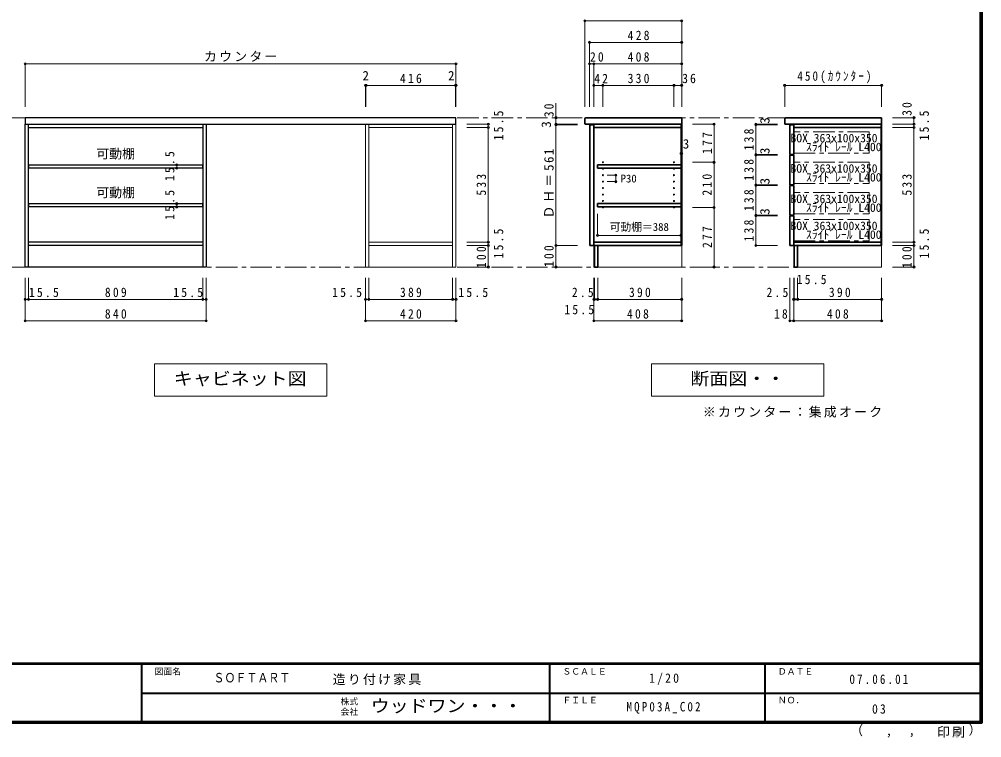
# Model space of a CAD drawing. Units: millimetres at full size, sheet at 1:20; some dimension numbers follow another scale. Extents: x -4000 to 3800, y -2865 to 2783.
# Drawn here: x -668 to 3800, y -2865 to 474 of the extents above; entities that cross this region are included whole.
import ezdxf
from ezdxf.enums import TextEntityAlignment as Align

# ---------------------------------------------------------------- set-up
doc = ezdxf.new("R2010")
doc.units = ezdxf.units.MM
doc.header["$LTSCALE"] = 20
doc.header["$PDMODE"] = 32
doc.header["$PDSIZE"] = 10
doc.linetypes.add('CHAIN1', pattern=[8, 5, -1, 1, -1])
for name, color, linetype, lineweight in [('0-1_本体', 2, 'Continuous', 35), ('0-2_扉', 3, 'Continuous', 25), ('0-4_棚', 4, 'CHAIN1', 9), ('0-5_ダボ', 7, 'Continuous', 18), ('0-6_桟木', 2, 'Continuous', 35), ('0-A_文字', 7, 'Continuous', 18), ('0-B_寸法', 7, 'Continuous', 9), ('1-2_扉', 2, 'Continuous', 35), ('F-1_枠', 6, 'Continuous', 40)]:
    doc.layers.add(name, color=color, linetype=linetype, lineweight=lineweight)
doc.layers.add('F-A_文字', color=7, linetype='Continuous')
doc.styles.add('HG明朝B', font='')
doc.styles.add('ＭＳ ゴシック', font='')
doc.styles.get('HG明朝B').set_extended_font_data('HG明朝B')
doc.styles.get('ＭＳ ゴシック').set_extended_font_data('MS Gothic')

msp = doc.modelspace()

# ---------------------------------------------------------------- linework, layer by layer
at = {"layer": '0-1_本体', "color": 3, "lineweight": 25}
for p, q in [((-640.8, -13.53), (199.2, -13.53)), ((-640.8, -677.53), (-640.8, -13.53)), ((-625.3, -677.53), (-625.3, -13.53)), ((-625.3, -29.03), (183.7, -29.03)), ((183.7, -13.53), (183.7, -677.53)), ((183.7, -562.03), (-625.3, -562.03)), ((183.7, -577.53), (-625.3, -577.53))]:
    msp.add_line(p, q, dxfattribs=at)
at = {"layer": '0-1_本体', "color": 7, "lineweight": 18}
for p, q in [((939.2, -13.53), (939.2, -677.53)), ((1359.2, -13.53), (939.2, -13.53)), ((954.7, -13.53), (954.7, -577.53)), ((1343.7, -29.03), (954.7, -29.03)), ((1343.7, -577.53), (1343.7, -13.53)), ((1359.2, -677.53), (1359.2, -13.53)), ((954.7, -562.03), (1343.7, -562.03)), ((954.7, -577.53), (954.7, -677.53)), ((954.7, -577.53), (1343.7, -577.53)), ((1343.7, -577.53), (1343.7, -677.53)), ((1999.2, -577.53), (1999.2, -677.53)), ((2407.2, -577.53), (2407.2, -677.53)), ((2927.2, -577.53), (2927.2, -677.53)), ((3335.2, -577.53), (3335.2, -677.53)), ((939.2, -677.53), (1359.2, -677.53)), ((2001.7, -677.53), (1999.2, -677.53)), ((2017.2, -677.53), (2407.2, -677.53)), ((2929.7, -677.53), (2927.2, -677.53)), ((2945.2, -677.53), (3335.2, -677.53))]:
    msp.add_line(p, q, dxfattribs=at)
at = {"layer": '0-1_本体'}
for p, q in [((1999.2, -13.53), (2407.2, -13.53)), ((1999.2, -29.03), (1999.2, -13.53)), ((1999.2, -29.03), (2404.2, -29.03)), ((2404.2, -18.53), (2407.2, -18.53)), ((2404.2, -18.53), (2404.2, -572.53)), ((2404.2, -19.03), (2407.2, -19.03)), ((2407.2, -13.53), (2407.2, -18.53)), ((2927.2, -13.53), (2927.2, -29.03)), ((3335.2, -13.53), (2927.2, -13.53)), ((3332.7, -29.03), (2927.2, -29.03)), ((3335.2, -19.03), (3332.7, -19.03)), ((3332.7, -572.03), (3332.7, -19.03)), ((3335.2, -577.53), (3335.2, -13.53)), ((1999.2, -577.53), (1999.2, -562.03)), ((2404.2, -562.03), (1999.2, -562.03)), ((2001.7, -677.53), (2001.7, -577.53)), ((2017.2, -677.53), (2017.2, -577.53)), ((2407.2, -572.53), (2404.2, -572.53)), ((2927.2, -562.03), (3332.7, -562.03)), ((2927.2, -562.03), (2927.2, -577.53)), ((2927.2, -577.53), (3335.2, -577.53)), ((2945.2, -577.53), (2945.2, -677.53)), ((3332.7, -572.03), (3335.2, -572.03)), ((2017.2, -677.53), (2001.7, -677.53))]:
    msp.add_line(p, q, dxfattribs=at)
at = {"layer": '0-1_本体', "color": 3, "lineweight": 25}
msp.add_lwpolyline([(199.2, -13.53), (199.2, -677.53), (-640.8, -677.53)], dxfattribs=at)
at = {"layer": '0-1_本体'}
for points in [[(2407.2, -19.03), (2407.2, -572.03), (2404.2, -572.03)], [(2407.2, -572.53), (2407.2, -577.53), (1999.2, -577.53)], [(2929.7, -577.53), (2929.7, -677.53), (2945.2, -677.53)]]:
    msp.add_lwpolyline(points, dxfattribs=at)
at = {"layer": '0-2_扉', "color": 2, "lineweight": 35}
for p, q in [((2909.2, -16.53), (2927.2, -16.53)), ((2909.2, -154.53), (2909.2, -16.53)), ((2927.2, -154.53), (2927.2, -16.53)), ((2909.2, -154.53), (2927.2, -154.53)), ((2909.2, -157.53), (2927.2, -157.53)), ((2909.2, -295.53), (2909.2, -157.53)), ((2927.2, -295.53), (2927.2, -157.53)), ((2909.2, -295.53), (2927.2, -295.53)), ((2909.2, -298.53), (2927.2, -298.53)), ((2909.2, -436.53), (2909.2, -298.53)), ((2927.2, -436.53), (2927.2, -298.53)), ((2909.2, -436.53), (2927.2, -436.53)), ((2909.2, -439.53), (2927.2, -439.53)), ((2909.2, -577.53), (2909.2, -439.53)), ((2927.2, -577.53), (2927.2, -439.53)), ((2909.2, -577.53), (2927.2, -577.53))]:
    msp.add_line(p, q, dxfattribs=at)
at = {"layer": '0-4_棚'}
for p, q in [((2927.2, -48.53), (2927.2, -148.53)), ((3277.2, -48.53), (2927.2, -48.53)), ((3277.2, -148.53), (3277.2, -48.53)), ((2927.2, -148.53), (3277.2, -148.53)), ((2927.2, -189.53), (2927.2, -289.53)), ((3277.2, -189.53), (2927.2, -189.53)), ((3277.2, -289.53), (3277.2, -189.53)), ((2927.2, -289.53), (3277.2, -289.53)), ((2927.2, -330.53), (2927.2, -430.53)), ((3277.2, -330.53), (2927.2, -330.53)), ((3277.2, -430.53), (3277.2, -330.53)), ((2927.2, -430.53), (3277.2, -430.53)), ((2927.2, -456.03), (2927.2, -556.03)), ((3277.2, -456.03), (2927.2, -456.03)), ((3277.2, -556.03), (3277.2, -456.03)), ((2927.2, -556.03), (3277.2, -556.03))]:
    msp.add_line(p, q, dxfattribs=at)
at = {"layer": '0-4_棚', "color": 2, "linetype": 'Continuous', "lineweight": 35}
for p, q in [((2016.2, -202.58), (2404.2, -202.58)), ((2016.2, -218.08), (2016.2, -202.58)), ((2404.2, -218.08), (2016.2, -218.08)), ((2404.2, -202.58), (2404.2, -218.08)), ((2016.2, -382.58), (2404.2, -382.58)), ((2016.2, -398.08), (2016.2, -382.58)), ((2404.2, -398.08), (2016.2, -398.08)), ((2404.2, -382.58), (2404.2, -398.08))]:
    msp.add_line(p, q, dxfattribs=at)
at = {"layer": '0-4_棚', "color": 3, "linetype": 'Continuous', "lineweight": 25}
for points in [[(-624.3, -202.58), (182.7, -202.58), (182.7, -218.08), (-624.3, -218.08)], [(-624.3, -382.58), (182.7, -382.58), (182.7, -398.08), (-624.3, -398.08)]]:
    msp.add_lwpolyline(points, close=True, dxfattribs=at)
at = {"layer": '0-5_ダボ'}
for centre in [(2041.2, -190.53), (2041.2, -220.53), (2371.2, -190.53), (2371.2, -220.53), (2041.2, -250.53), (2371.2, -250.53), (2041.2, -280.53), (2041.2, -310.53), (2371.2, -280.53), (2371.2, -310.53), (2041.2, -340.53), (2371.2, -340.53), (2041.2, -370.53), (2041.2, -400.53), (2371.2, -370.53), (2371.2, -400.53)]:
    msp.add_circle(centre, 2.45, dxfattribs=at)
at = {"layer": '0-6_桟木', "color": 3, "lineweight": 25}
for p, q in [((-640.8, 16.47), (-640.8, -13.53)), ((1359.2, 16.47), (-640.8, 16.47)), ((1359.2, -13.53), (1359.2, 16.47)), ((-640.8, -13.53), (1359.2, -13.53))]:
    msp.add_line(p, q, dxfattribs=at)
at = {"layer": '0-6_桟木'}
for p, q in [((1957.2, -12.53), (1957.2, 11.47)), ((1962.2, 16.47), (2407.2, 16.47)), ((2407.2, 16.47), (2407.2, -13.53)), ((2885.2, -12.53), (2885.2, 11.47)), ((2890.2, 16.47), (3335.2, 16.47)), ((3335.2, 16.47), (3335.2, -13.53)), ((1957.2, -12.53), (1958.2, -13.53)), ((1958.2, -13.53), (2407.2, -13.53)), ((2885.2, -12.53), (2886.2, -13.53)), ((2886.2, -13.53), (3335.2, -13.53))]:
    msp.add_line(p, q, dxfattribs=at)
for centre in [(1962.2, 11.47), (2890.2, 11.47)]:
    msp.add_arc(centre, 5, 90, 180, dxfattribs=at)
at = {"layer": '0-A_文字', "linetype": 'CHAIN1'}
for p, q in [((-3435.2, 16.47), (3335.2, 16.47)), ((-3435.2, -677.53), (3335.2, -677.53))]:
    msp.add_line(p, q, dxfattribs=at)
at = {"layer": '0-A_文字'}
for p, q in [((-40.8, -1127.53), (-40.8, -1277.53)), ((759.2, -1127.53), (-40.8, -1127.53)), ((759.2, -1277.53), (759.2, -1127.53)), ((2267.2, -1127.53), (2267.2, -1277.53)), ((3067.2, -1127.53), (2267.2, -1127.53)), ((3067.2, -1277.53), (3067.2, -1127.53)), ((-40.8, -1277.53), (759.2, -1277.53)), ((2267.2, -1277.53), (3067.2, -1277.53))]:
    msp.add_line(p, q, dxfattribs=at)
at = {"layer": '0-B_寸法', "color": 4}
for p, q in [((1957.2, 466.47), (1957.2, 66.47)), ((2407.2, 466.47), (1957.2, 466.47)), ((2407.2, 466.47), (2407.2, 66.47)), ((1979.2, 366.47), (1979.2, 66.47)), ((1979.2, 366.47), (2407.2, 366.47)), ((-640.8, 266.47), (-640.8, 66.47)), ((-640.8, 266.47), (1359.2, 266.47)), ((1359.2, 266.47), (1359.2, 66.47)), ((1979.2, 266.47), (1999.2, 266.47)), ((1999.2, 266.47), (1999.2, 66.47)), ((1999.2, 266.47), (2407.2, 266.47)), ((939.2, 166.47), (939.2, 66.47)), ((939.2, 166.47), (941.2, 166.47)), ((941.2, 166.47), (941.2, 66.47)), ((941.2, 166.47), (1357.2, 166.47)), ((1357.2, 166.47), (1357.2, 66.47)), ((1357.2, 166.47), (1359.2, 166.47)), ((1999.2, 166.47), (2041.2, 166.47)), ((2041.2, 166.47), (2041.2, 66.47)), ((2041.2, 166.47), (2371.2, 166.47)), ((2371.2, 166.47), (2371.2, 66.47)), ((2371.2, 166.47), (2407.2, 166.47)), ((2885.2, 166.47), (2885.2, 66.47)), ((3335.2, 166.47), (2885.2, 166.47)), ((3335.2, 166.47), (3335.2, 66.47)), ((1823.2, -13.53), (1823.2, 83.73)), ((1823.2, 16.47), (1923.2, 16.47)), ((3485.2, 16.47), (3385.2, 16.47)), ((3485.2, -13.53), (3485.2, 16.47)), ((1509.2, -13.53), (1409.2, -13.53)), ((1509.2, -29.03), (1409.2, -29.03)), ((1509.2, -13.53), (1509.2, -29.03)), ((1509.2, -29.03), (1509.2, -562.03)), ((1823.2, -13.53), (1823.2, -16.53)), ((1823.2, -13.53), (1923.2, -13.53)), ((1823.2, -16.53), (1923.2, -16.53)), ((1823.2, -16.53), (1823.2, -577.53)), ((2557.2, -13.53), (2457.2, -13.53)), ((2557.2, -13.53), (2557.2, -190.53)), ((2751.2, -13.53), (2851.2, -13.53)), ((2751.2, -13.53), (2751.2, -16.53)), ((2751.2, -16.53), (2751.2, -154.53)), ((2751.2, -16.53), (2851.2, -16.53)), ((3485.2, -13.53), (3385.2, -13.53)), ((3485.2, -29.03), (3385.2, -29.03)), ((3485.2, -13.53), (3485.2, -29.03)), ((3485.2, -29.03), (3485.2, -562.03)), ((2404.2, -150.19), (2404.2, -50.19)), ((2407.2, -150.19), (2407.2, -50.19)), ((2404.2, -150.19), (2407.2, -150.19)), ((2751.2, -154.53), (2751.2, -157.53)), ((2751.2, -154.53), (2851.2, -154.53)), ((2751.2, -157.53), (2751.2, -295.53)), ((2751.2, -157.53), (2851.2, -157.53)), ((62.61, -202.58), (-37.39, -202.58)), ((62.61, -218.08), (-37.39, -218.08)), ((62.61, -218.08), (62.61, -202.58)), ((2557.2, -190.53), (2457.2, -190.53)), ((2557.2, -190.53), (2557.2, -400.53)), ((2101.2, -250.53), (2061.2, -250.53)), ((2101.2, -250.53), (2101.2, -280.53)), ((2101.2, -280.53), (2061.2, -280.53)), ((2751.2, -295.53), (2751.2, -298.53)), ((2751.2, -295.53), (2851.2, -295.53)), ((2751.2, -298.53), (2751.2, -436.53)), ((2751.2, -298.53), (2851.2, -298.53)), ((62.61, -382.58), (-37.39, -382.58)), ((62.61, -398.08), (-37.39, -398.08)), ((62.61, -398.08), (62.61, -382.58)), ((2557.2, -400.53), (2457.2, -400.53)), ((2557.2, -400.53), (2557.2, -677.53)), ((2016.2, -530.53), (2016.2, -430.53)), ((2404.2, -530.53), (2404.2, -430.53)), ((2751.2, -436.53), (2751.2, -439.53)), ((2751.2, -436.53), (2851.2, -436.53)), ((2751.2, -439.53), (2751.2, -577.53)), ((2751.2, -439.53), (2851.2, -439.53)), ((2016.2, -530.53), (2404.2, -530.53)), ((1509.2, -562.03), (1409.2, -562.03)), ((1509.2, -577.53), (1409.2, -577.53)), ((1509.2, -562.03), (1509.2, -577.53)), ((1509.2, -577.53), (1509.2, -677.53)), ((1823.2, -577.53), (1923.2, -577.53)), ((1823.2, -577.53), (1823.2, -677.53)), ((2751.2, -577.53), (2851.2, -577.53)), ((3485.2, -562.03), (3385.2, -562.03)), ((3485.2, -577.53), (3385.2, -577.53)), ((3485.2, -562.03), (3485.2, -577.53)), ((3485.2, -577.53), (3485.2, -677.53)), ((1509.2, -677.53), (1409.2, -677.53)), ((1823.2, -677.53), (1923.2, -677.53)), ((2557.2, -677.53), (2457.2, -677.53)), ((3485.2, -677.53), (3385.2, -677.53)), ((-640.8, -927.53), (-640.8, -727.53)), ((-625.3, -827.53), (-625.3, -727.53)), ((183.7, -827.53), (183.7, -727.53)), ((199.2, -827.53), (199.2, -727.53)), ((939.2, -827.53), (939.2, -727.53)), ((954.7, -827.53), (954.7, -727.53)), ((1343.7, -827.53), (1343.7, -727.53)), ((1359.2, -927.53), (1359.2, -727.53)), ((1999.2, -927.53), (1999.2, -727.53)), ((2001.7, -827.53), (2001.7, -727.53)), ((2017.2, -827.53), (2017.2, -727.53)), ((2407.2, -927.53), (2407.2, -727.53)), ((2909.2, -927.53), (2909.2, -727.53)), ((2927.2, -827.53), (2927.2, -727.53)), ((2929.7, -827.53), (2929.7, -727.53)), ((2945.2, -827.53), (2945.2, -727.53)), ((3335.2, -827.53), (3335.2, -727.53)), ((-640.8, -827.53), (-625.3, -827.53)), ((-625.3, -827.53), (183.7, -827.53)), ((183.7, -827.53), (199.2, -827.53)), ((199.2, -927.53), (199.2, -827.53)), ((939.2, -827.53), (954.7, -827.53)), ((939.2, -927.53), (939.2, -827.53)), ((954.7, -827.53), (1343.7, -827.53)), ((1343.7, -827.53), (1359.2, -827.53)), ((2001.7, -827.53), (1999.2, -827.53)), ((2017.2, -827.53), (2001.7, -827.53)), ((2407.2, -827.53), (2017.2, -827.53)), ((2927.2, -927.53), (2927.2, -827.53)), ((2945.2, -827.53), (3335.2, -827.53)), ((3335.2, -927.53), (3335.2, -827.53)), ((-640.8, -927.53), (199.2, -927.53)), ((939.2, -927.53), (1359.2, -927.53)), ((1999.2, -927.53), (2407.2, -927.53)), ((2909.2, -927.53), (2927.2, -927.53)), ((2927.2, -927.53), (3335.2, -927.53))]:
    msp.add_line(p, q, dxfattribs=at)
msp.add_lwpolyline([(2927.2, -827.53), (2929.7, -827.53), (2945.2, -827.53)], dxfattribs=at)
at = {"layer": '0-B_寸法'}
for p in [(1957.2, 466.47), (2407.2, 466.47), (1979.2, 366.47), (2407.2, 366.47), (-640.8, 266.47), (1359.2, 266.47), (1979.2, 266.47), (1999.2, 266.47), (2407.2, 266.47), (939.2, 166.47), (941.2, 166.47), (1357.2, 166.47), (1359.2, 166.47), (1999.2, 166.47), (2041.2, 166.47), (2371.2, 166.47), (2407.2, 166.47), (2885.2, 166.47), (3335.2, 166.47), (1823.2, 16.47), (3485.2, 16.47), (1509.2, -13.53), (1509.2, -29.03), (1823.2, -13.53), (1823.2, -16.53), (2557.2, -13.53), (2751.2, -13.53), (2751.2, -16.53), (3485.2, -13.53), (3485.2, -29.03), (2404.2, -150.19), (2407.2, -150.19), (2751.2, -154.53), (2751.2, -157.53), (62.61, -202.58), (62.61, -218.08), (2557.2, -190.53), (2101.2, -250.53), (2101.2, -280.53), (2751.2, -295.53), (2751.2, -298.53), (62.61, -382.58), (62.61, -398.08), (2557.2, -400.53), (2751.2, -436.53), (2751.2, -439.53), (2016.2, -530.53), (2404.2, -530.53), (1509.2, -562.03), (1509.2, -577.53), (1823.2, -577.53), (2751.2, -577.53), (3485.2, -562.03), (3485.2, -577.53), (1509.2, -677.53), (1823.2, -677.53), (2557.2, -677.53), (3485.2, -677.53), (-640.8, -827.53), (-625.3, -827.53), (183.7, -827.53), (199.2, -827.53), (939.2, -827.53), (954.7, -827.53), (1343.7, -827.53), (1359.2, -827.53), (1999.2, -827.53), (2001.7, -827.53), (2017.2, -827.53), (2407.2, -827.53), (2927.2, -827.53), (2929.7, -827.53), (2945.2, -827.53), (3335.2, -827.53), (-640.8, -927.53), (199.2, -927.53), (939.2, -927.53), (1359.2, -927.53), (1999.2, -927.53), (2407.2, -927.53), (2909.2, -927.53), (2927.2, -927.53), (3335.2, -927.53)]:
    msp.add_point(p, dxfattribs=at)
at = {"layer": '1-2_扉'}
for p, q in [((1981.2, -16.53), (1999.2, -16.53)), ((1981.2, -577.53), (1981.2, -16.53)), ((1999.2, -577.53), (1999.2, -16.53)), ((1981.2, -577.53), (1999.2, -577.53))]:
    msp.add_line(p, q, dxfattribs=at)
at = {"layer": 'F-1_枠'}
for p, q in [((3793.33, 2783.33), (3793.33, -2796.67)), ((3796.67, 2783.33), (3796.67, -2796.67)), ((3800, 2783.33), (3800, -2796.67)), ((3800, -2520), (-4000, -2520)), ((3800, -2523.33), (-4000, -2523.33)), ((-100, -2523.33), (-100, -2790)), ((1793.33, -2523.33), (1793.33, -2790)), ((2793.33, -2523.33), (2793.33, -2790)), ((-100, -2656.67), (3793.33, -2656.67)), ((3800, -2790), (-4000, -2790)), ((3800, -2793.33), (-4000, -2793.33)), ((3800, -2796.67), (-4000, -2796.67))]:
    msp.add_line(p, q, dxfattribs=at)

# ---------------------------------------------------------------- texts
at = {"layer": '0-A_文字', "style": 'ＭＳ ゴシック'}
for s, height, p in [('BOX 363x100x350', 39.59, (2912.1, -109.91)), ('可動棚', 43.99, (-310.8, -186.18)), ('ｽﾗｲﾄﾞﾚｰﾙ L400', 39.59, (2984.07, -150.9)), ('BOX 363x100x350', 39.59, (2912.1, -250.91)), ('ｽﾗｲﾄﾞﾚｰﾙ L400', 39.59, (2984.07, -291.9)), ('可動棚', 43.99, (-310.8, -366.18)), ('BOX 363x100x350', 39.59, (2912.1, -391.91)), ('ｽﾗｲﾄﾞﾚｰﾙ L400', 39.59, (2984.07, -432.9)), ('BOX 363x100x350', 39.59, (2912.1, -517.41)), ('ｽﾗｲﾄﾞﾚｰﾙ L400', 39.59, (2984.07, -558.4))]:
    msp.add_text(s, height=height, dxfattribs=at).set_placement(p, align=Align.BOTTOM_LEFT)
at = {"layer": '0-A_文字', "style": 'ＭＳ ゴシック', "width": 1.1}
for s, p in [('キャビネット図', (49.2, -1242.53)), ('断面図・・', (2447.2, -1242.53))]:
    msp.add_text(s, height=58.65, dxfattribs=at).set_placement(p, align=Align.BOTTOM_LEFT)
at = {"layer": '0-A_文字', "insert": (2505.2, -1377.53), "char_height": 43.99, "attachment_point": 7, "style": 'ＭＳ ゴシック'}
msp.add_mtext('\\T1.17;※カウンター：集成オーク', dxfattribs=at)
at = {"layer": '0-B_寸法', "style": 'ＭＳ ゴシック'}
for s, height, p in [('2', 43.99, (925.2, 176.47)), ('2', 43.99, (1322.38, 176.47)), ('3', 43.99, (2412.08, -140.19)), ('P30', 36.66, (2123.43, -295.53)), ('可動棚＝388', 36.66, (2072.7, -520.53))]:
    msp.add_text(s, height=height, dxfattribs=at).set_placement(p, align=Align.BOTTOM_LEFT)
for p in [(2827.93, -11.53), (1813.2, -30.03), (2827.93, -152.53), (2827.93, -293.53), (2827.93, -434.53)]:
    msp.add_text('3', height=43.99, rotation=90, dxfattribs=at).set_placement(p, align=Align.BOTTOM_LEFT)
at = {"layer": '0-B_寸法', "char_height": 43.99, "attachment_point": 7, "style": 'ＭＳ ゴシック'}
for s, insert in [('\\T1.38;\\W0.9;428', (2156.2, 376.47)), ('\\T1.17;カウンター', (189.2, 276.47)), ('\\T1.36;\\W0.9;20', (1981.2, 276.47)), ('\\T1.38;\\W0.9;408', (2156.2, 276.47)), ('\\T1.39;\\W0.85;450(ｶｳﾝﾀｰ)', (2943.7, 176.47)), ('\\T1.38;\\W0.9;416', (1099.2, 176.47)), ('\\T1.36;\\W0.9;42', (2001.2, 176.47)), ('\\T1.38;\\W0.9;330', (2156.2, 176.47)), ('\\T1.36;\\W0.9;36', (2409.2, 176.47)), ('\\T1.38;\\W0.9;15.5', (2940.85, -757.53)), ('\\T1.38;\\W0.9;15.5', (-623.3, -817.53)), ('\\T1.38;\\W0.9;809', (-270.8, -817.53)), ('\\T1.38;\\W0.9;15.5', (46.7, -817.53)), ('\\T1.38;\\W0.9;15.5', (784.46, -817.53)), ('\\T1.38;\\W0.9;389', (1099.2, -817.53)), ('\\T1.38;\\W0.9;15.5', (1370.26, -817.53)), ('\\T1.38;\\W0.9;2.5', (1897.2, -817.53)), ('\\T1.38;\\W0.9;390', (2162.2, -817.53)), ('\\T1.38;\\W0.9;2.5', (2800.72, -817.53)), ('\\T1.38;\\W0.9;390', (3090.2, -817.53)), ('\\T1.38;\\W0.9;840', (-270.8, -917.53)), ('\\T1.38;\\W0.9;420', (1099.2, -917.53)), ('\\T1.38;\\W0.9;15.5', (1862.2, -897.53)), ('\\T1.38;\\W0.9;408', (2153.2, -917.53)), ('\\T1.36;\\W0.9;18', (2835.72, -917.53)), ('\\T1.38;\\W0.9;408', (3081.2, -917.53))]:
    msp.add_mtext(s, dxfattribs=dict(at, insert=insert))
at = {"layer": '0-B_寸法', "char_height": 43.99, "attachment_point": 7, "rotation": 90, "style": 'ＭＳ ゴシック'}
for s, insert in [('\\T1.38;\\W0.9;15.5', (1579.2, -88.98)), ('\\T1.36;\\W0.9;30', (1813.2, 18.73)), ('\\T1.36;\\W0.9;30', (3475.2, 25.18)), ('\\T1.38;\\W0.9;15.5', (3555.2, -88.98)), ('\\T1.38;\\W0.9;138', (2741.2, -135.53)), ('\\T1.38;\\W0.9;177', (2547.2, -152.03)), ('\\T1.23;ＤＨ＝561', (1813.2, -452.03)), ('\\T1.38;\\W0.9;15.5', (52.61, -277.83)), ('\\T1.38;\\W0.9;138', (2741.2, -276.53)), ('\\T1.38;\\W0.9;533', (1499.2, -345.53)), ('\\T1.38;\\W0.9;210', (2547.2, -345.53)), ('\\T1.38;\\W0.9;533', (3475.2, -345.53)), ('\\T1.38;\\W0.9;15.5', (52.61, -457.83)), ('\\T1.38;\\W0.9;138', (2741.2, -417.53)), ('\\T1.38;\\W0.9;277', (2547.2, -589.03)), ('\\T1.38;\\W0.9;138', (2741.2, -558.53)), ('\\T1.38;\\W0.9;15.5', (1579.2, -637.48)), ('\\T1.38;\\W0.9;15.5', (3555.2, -637.48)), ('\\T1.38;\\W0.9;100', (1813.2, -677.53)), ('\\T1.38;\\W0.9;100', (1499.2, -682.38)), ('\\T1.38;\\W0.9;100', (3475.2, -682.38))]:
    msp.add_mtext(s, dxfattribs=dict(at, insert=insert))
at = {"layer": 'F-A_文字', "style": 'ＭＳ ゴシック'}
for s, height, p in [('図面名', 29.33, (-40, -2580)), ('ＳＣＡＬＥ', 29.33, (1853.33, -2580)), ('ＤＡＴＥ', 29.33, (2853.33, -2580)), ('株式', 29.33, (823.33, -2719.33)), ('ＦＩＬＥ', 29.33, (1853.33, -2713.34)), ('ＮＯ．', 29.33, (2853.33, -2713.34)), ('会社', 29.33, (823.33, -2767.33)), ('（', 43.99, (3189.36, -2865.54)), ('）', 43.99, (3738.94, -2862.75)), (',', 43.99, (3354.18, -2865.54)), (',', 43.99, (3460.13, -2863.68))]:
    msp.add_text(s, height=height, dxfattribs=at).set_placement(p, align=Align.BOTTOM_LEFT)
at = {"layer": 'F-A_文字'}
for s, height, style, width, p in [('ＳＯＦＴＡＲＴ', 43.99, 'HG明朝B', 0.85, (233.33, -2620.52)), ('ウッドワン・・・', 58.65, 'ＭＳ ゴシック', 1.1, (963.33, -2763.33))]:
    msp.add_text(s, height=height, dxfattribs=dict(at, style=style, width=width)).set_placement(p, align=Align.BOTTOM_LEFT)
at = {"layer": 'F-A_文字', "char_height": 43.99, "attachment_point": 7, "style": 'ＭＳ ゴシック'}
for s, insert in [('\\T1.17;造り付け家具', (786.95, -2620)), ('\\T1.38;\\W0.9;1/20', (2255.83, -2620)), ('\\T1.39;\\W0.85;07.06.01', (3185.83, -2615)), ('\\T1.39;\\W0.85;MQP03A_C02', (2150.83, -2753.34)), ('\\T1.36;\\W0.9;03', (3290.83, -2753.34)), ('\\T1.17;印刷', (3592.1, -2864.61))]:
    msp.add_mtext(s, dxfattribs=dict(at, insert=insert))

doc.saveas('drawing.dxf')
